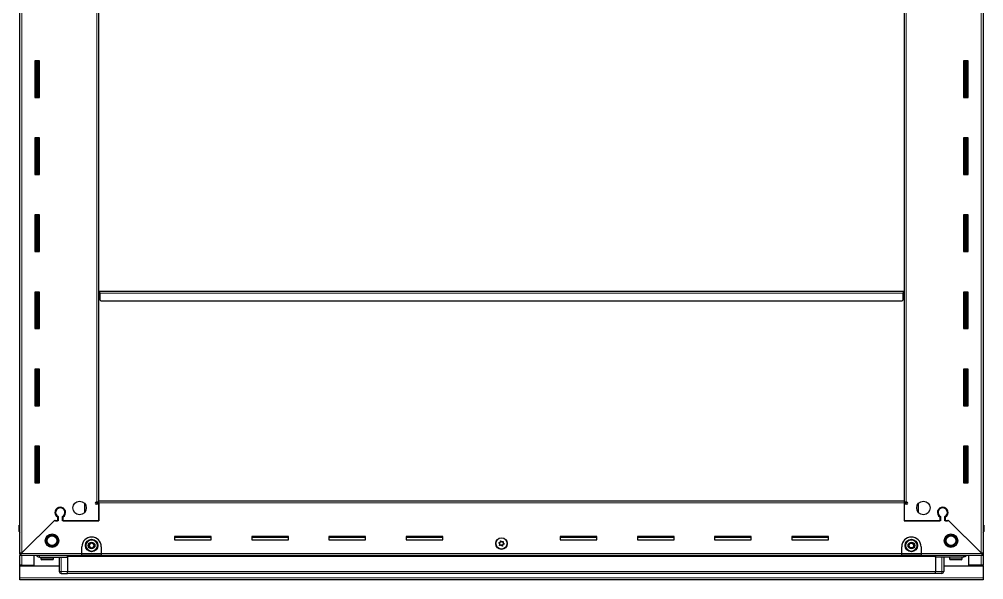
# Model space of a CAD drawing. Header units: millimetres. Extents: x -659 to 3549, y -1610 to 1598.
# Drawn here: x 2473 to 3473, y 174 to 755 of the extents above; entities that cross this region are included whole.
import ezdxf

# ---------------------------------------------------------------- set-up
doc = ezdxf.new("R2010")
doc.units = ezdxf.units.MM

msp = doc.modelspace()

# ---------------------------------------------------------------- linework, layer by layer
at = {"color": 7, "linetype": 'Continuous', "lineweight": 25}
for p, q in [((2473.49, 201.08), (2473.49, 1345.58)), ((3472.49, 1345.58), (3472.49, 201.08)), ((2473.14, 1316.33), (2473.14, 230.33)), ((3472.84, 230.33), (3472.84, 1316.33)), ((2555.49, 255.83), (2555.49, 1290.83)), ((3390.49, 1290.83), (3390.49, 255.83)), ((2493.99, 712.33), (2488.99, 712.33)), ((2488.99, 712.33), (2488.99, 674.33)), ((2491.14, 674.33), (2491.14, 712.33)), ((2492.93, 674.33), (2492.93, 712.33)), ((2492.97, 674.33), (2492.97, 712.33)), ((2493.99, 674.33), (2493.99, 712.33)), ((3451.99, 712.33), (3451.99, 674.33)), ((3456.99, 712.33), (3451.99, 712.33)), ((3453.02, 712.33), (3453.02, 674.33)), ((3453.05, 712.33), (3453.05, 674.33)), ((3454.84, 712.33), (3454.84, 674.33)), ((3456.99, 674.33), (3456.99, 712.33)), ((2488.99, 674.33), (2493.99, 674.33)), ((3451.99, 674.33), (3456.99, 674.33)), ((2493.99, 632.33), (2488.99, 632.33)), ((2488.99, 632.33), (2488.99, 594.33)), ((2491.14, 594.33), (2491.14, 632.33)), ((2492.93, 594.33), (2492.93, 632.33)), ((2492.97, 594.33), (2492.97, 632.33)), ((2493.99, 594.33), (2493.99, 632.33)), ((3451.99, 632.33), (3451.99, 594.33)), ((3456.99, 632.33), (3451.99, 632.33)), ((3453.02, 632.33), (3453.02, 594.33)), ((3453.05, 632.33), (3453.05, 594.33)), ((3454.84, 632.33), (3454.84, 594.33)), ((3456.99, 594.33), (3456.99, 632.33)), ((2488.99, 594.33), (2493.99, 594.33)), ((3451.99, 594.33), (3456.99, 594.33)), ((2493.99, 552.33), (2488.99, 552.33)), ((2488.99, 552.33), (2488.99, 514.33)), ((2491.14, 514.33), (2491.14, 552.33)), ((2492.93, 514.33), (2492.93, 552.33)), ((2492.97, 514.33), (2492.97, 552.33)), ((2493.99, 514.33), (2493.99, 552.33)), ((3451.99, 552.33), (3451.99, 514.33)), ((3456.99, 552.33), (3451.99, 552.33)), ((3453.02, 552.33), (3453.02, 514.33)), ((3453.05, 552.33), (3453.05, 514.33)), ((3454.84, 552.33), (3454.84, 514.33)), ((3456.99, 514.33), (3456.99, 552.33)), ((2488.99, 514.33), (2493.99, 514.33)), ((3451.99, 514.33), (3456.99, 514.33)), ((2493.99, 472.33), (2488.99, 472.33)), ((2488.99, 472.33), (2488.99, 434.33)), ((2491.14, 434.33), (2491.14, 472.33)), ((2492.93, 434.33), (2492.93, 472.33)), ((2492.97, 434.33), (2492.97, 472.33)), ((2493.99, 434.33), (2493.99, 472.33)), ((2555.49, 473.33), (2556.24, 473.33)), ((2556.24, 473.33), (2556.24, 470.48)), ((2556.24, 470.48), (2556.49, 470.48)), ((2556.49, 471.23), (2556.49, 473.33)), ((2556.49, 473.33), (3389.49, 473.33)), ((2556.49, 471.23), (2556.49, 464.33)), ((3389.49, 473.33), (3389.49, 471.23)), ((3389.49, 464.33), (3389.49, 471.23)), ((3389.49, 470.48), (3389.74, 470.48)), ((3389.74, 470.48), (3389.74, 473.33)), ((3389.74, 473.33), (3390.49, 473.33)), ((3451.99, 472.33), (3451.99, 434.33)), ((3456.99, 472.33), (3451.99, 472.33)), ((3453.02, 472.33), (3453.02, 434.33)), ((3453.05, 472.33), (3453.05, 434.33)), ((3454.84, 472.33), (3454.84, 434.33)), ((3456.99, 434.33), (3456.99, 472.33)), ((2556.49, 464.33), (2557.49, 463.33)), ((2557.49, 463.33), (3388.49, 463.33)), ((3388.49, 463.33), (3389.49, 464.33)), ((2488.99, 434.33), (2493.99, 434.33)), ((3451.99, 434.33), (3456.99, 434.33)), ((2493.99, 392.33), (2488.99, 392.33)), ((2488.99, 392.33), (2488.99, 354.33)), ((2491.14, 354.33), (2491.14, 392.33)), ((2492.93, 354.33), (2492.93, 392.33)), ((2492.97, 354.33), (2492.97, 392.33)), ((2493.99, 354.33), (2493.99, 392.33)), ((3451.99, 392.33), (3451.99, 354.33)), ((3456.99, 392.33), (3451.99, 392.33)), ((3453.02, 392.33), (3453.02, 354.33)), ((3453.05, 392.33), (3453.05, 354.33)), ((3454.84, 392.33), (3454.84, 354.33)), ((3456.99, 354.33), (3456.99, 392.33)), ((2488.99, 354.33), (2493.99, 354.33)), ((3451.99, 354.33), (3456.99, 354.33)), ((2493.99, 312.33), (2488.99, 312.33)), ((2488.99, 312.33), (2488.99, 274.33)), ((2491.14, 274.33), (2491.14, 312.33)), ((2492.93, 274.33), (2492.93, 312.33)), ((2492.97, 274.33), (2492.97, 312.33)), ((2493.99, 274.33), (2493.99, 312.33)), ((3451.99, 312.33), (3451.99, 274.33)), ((3456.99, 312.33), (3451.99, 312.33)), ((3453.02, 312.33), (3453.02, 274.33)), ((3453.05, 312.33), (3453.05, 274.33)), ((3454.84, 312.33), (3454.84, 274.33)), ((3456.99, 274.33), (3456.99, 312.33)), ((2488.99, 274.33), (2493.99, 274.33)), ((3451.99, 274.33), (3456.99, 274.33)), ((2540.99, 244), (2540.99, 252.66)), ((2552.64, 254.33), (2553.39, 254.33)), ((2555.49, 252.33), (2552.64, 252.33)), ((2555.49, 254.33), (2553.39, 254.33)), ((2553.49, 254.33), (2553.49, 253.33)), ((2553.49, 253.33), (2555.49, 253.33)), ((2555.49, 253.73), (2555.49, 255.83)), ((2555.49, 255.83), (3390.49, 255.83)), ((2555.49, 253.73), (2555.49, 235.08)), ((2555.49, 235.08), (2555.49, 252.33)), ((3390.49, 255.83), (3390.49, 253.73)), ((3392.59, 254.33), (3390.49, 254.33)), ((3390.49, 253.73), (3390.49, 235.08)), ((3390.49, 253.33), (3392.49, 253.33)), ((3390.49, 252.33), (3390.49, 235.08)), ((3393.34, 252.33), (3390.49, 252.33)), ((3392.49, 253.33), (3392.49, 254.33)), ((3392.59, 254.33), (3393.34, 254.33)), ((3404.99, 252.66), (3404.99, 244)), ((2513.49, 248.7), (2513.49, 247.94)), ((3432.49, 248.7), (3432.49, 247.94)), ((2472.99, 230.33), (2472.99, 230.33)), ((2472.99, 223.83), (2472.99, 230.33)), ((2472.99, 230.33), (2472.99, 230.33)), ((2472.99, 230.33), (2472.99, 223.83)), ((2473.49, 230.33), (2472.99, 230.33)), ((2508.99, 235.08), (2475.09, 201.18)), ((2475.59, 201.68), (2509.69, 235.78)), ((2513.19, 235.08), (2508.99, 235.08)), ((2509.69, 235.78), (2510.39, 235.08)), ((2510.39, 235.08), (2512.49, 235.08)), ((2512.49, 238.97), (2512.49, 235.08)), ((2513.19, 239.37), (2513.19, 235.08)), ((2517.79, 235.08), (2517.79, 239.37)), ((2555.49, 235.08), (2517.79, 235.08)), ((2518.49, 235.08), (2518.49, 238.97)), ((2518.49, 235.08), (2555.49, 235.08)), ((3390.49, 235.08), (3427.49, 235.08)), ((3428.19, 235.08), (3390.49, 235.08)), ((3427.49, 238.97), (3427.49, 235.08)), ((3428.19, 239.37), (3428.19, 235.08)), ((3432.79, 235.08), (3432.79, 239.37)), ((3436.99, 235.08), (3432.79, 235.08)), ((3433.49, 235.08), (3433.49, 238.97)), ((3433.49, 235.08), (3435.59, 235.08)), ((3435.59, 235.08), (3436.29, 235.78)), ((3436.29, 235.78), (3470.39, 201.68)), ((3470.89, 201.18), (3436.99, 235.08)), ((3472.49, 230.33), (3472.99, 230.33)), ((3472.99, 230.33), (3472.99, 230.33)), ((3472.99, 223.83), (3472.99, 230.33)), ((3472.99, 230.33), (3472.99, 223.83)), ((2473.49, 222.51), (2473.49, 222.51)), ((2671.99, 218.83), (2633.99, 218.83)), ((2633.99, 218.83), (2633.99, 215.33)), ((2633.99, 218.08), (2671.99, 218.08)), ((2633.99, 215.33), (2671.99, 215.33)), ((2671.99, 215.33), (2671.99, 218.83)), ((2751.99, 218.83), (2713.99, 218.83)), ((2713.99, 218.83), (2713.99, 215.33)), ((2713.99, 218.08), (2751.99, 218.08)), ((2713.99, 215.33), (2751.99, 215.33)), ((2751.99, 215.33), (2751.99, 218.83)), ((2831.99, 218.83), (2793.99, 218.83)), ((2793.99, 218.83), (2793.99, 215.33)), ((2793.99, 218.08), (2831.99, 218.08)), ((2793.99, 215.33), (2831.99, 215.33)), ((2831.99, 215.33), (2831.99, 218.83)), ((2911.99, 218.83), (2873.99, 218.83)), ((2873.99, 218.83), (2873.99, 215.33)), ((2873.99, 218.08), (2911.99, 218.08)), ((2873.99, 215.33), (2911.99, 215.33)), ((2911.99, 215.33), (2911.99, 218.83)), ((3071.99, 218.83), (3033.99, 218.83)), ((3033.99, 218.83), (3033.99, 215.33)), ((3033.99, 218.08), (3071.99, 218.08)), ((3033.99, 215.33), (3071.99, 215.33)), ((3071.99, 215.33), (3071.99, 218.83)), ((3151.99, 218.83), (3113.99, 218.83)), ((3113.99, 218.83), (3113.99, 215.33)), ((3113.99, 218.08), (3151.99, 218.08)), ((3113.99, 215.33), (3151.99, 215.33)), ((3151.99, 215.33), (3151.99, 218.83)), ((3231.99, 218.83), (3193.99, 218.83)), ((3193.99, 218.83), (3193.99, 215.33)), ((3193.99, 218.08), (3231.99, 218.08)), ((3193.99, 215.33), (3231.99, 215.33)), ((3231.99, 215.33), (3231.99, 218.83)), ((3311.99, 218.83), (3273.99, 218.83)), ((3273.99, 218.83), (3273.99, 215.33)), ((3273.99, 218.08), (3311.99, 218.08)), ((3273.99, 215.33), (3311.99, 215.33)), ((3311.99, 215.33), (3311.99, 218.83)), ((2473.49, 200.58), (2473.49, 201.08)), ((2474.99, 201.08), (2473.49, 201.08)), ((2473.49, 200.58), (2473.49, 199.08)), ((2474.49, 200.58), (2473.49, 200.58)), ((2474.49, 200.58), (2474.49, 199.08)), ((2537.99, 201.18), (2537.99, 208.08)), ((2537.99, 199.08), (2537.99, 201.18)), ((2557.99, 200.58), (2537.99, 200.58)), ((2557.99, 208.08), (2557.99, 201.18)), ((2557.99, 201.18), (2557.99, 199.08)), ((3387.99, 201.18), (3387.99, 208.08)), ((3387.99, 199.08), (3387.99, 201.18)), ((3407.99, 200.58), (3387.99, 200.58)), ((3407.99, 208.08), (3407.99, 201.18)), ((3407.99, 201.18), (3407.99, 199.08)), ((3470.99, 201.08), (3472.49, 201.08)), ((3471.49, 200.58), (3471.49, 199.08)), ((3472.49, 200.58), (3471.49, 200.58)), ((3472.49, 201.08), (3472.49, 200.58)), ((3472.49, 200.58), (3472.49, 199.08)), ((2473.49, 188.83), (2473.49, 199.08)), ((2474.49, 199.08), (2473.49, 199.08)), ((2537.99, 199.08), (2474.49, 199.08)), ((2488.49, 188.83), (2488.49, 199.08)), ((2493.99, 197.33), (2522.99, 197.33)), ((2495.49, 197.33), (2495.49, 195.43)), ((2500.07, 194.63), (2496.29, 194.63)), ((2507.69, 194.63), (2500.07, 194.63)), ((2508.49, 195.43), (2508.49, 197.33)), ((2514.49, 197.33), (2514.49, 182.33)), ((2522.99, 197.36), (2522.92, 199.08)), ((3422.99, 198.48), (2522.99, 198.48)), ((2522.99, 197.33), (2522.99, 197.83)), ((2522.99, 197.33), (2522.99, 182.33)), ((2557.99, 199.08), (2537.99, 199.08)), ((3387.99, 199.08), (2557.99, 199.08)), ((3407.99, 199.08), (3387.99, 199.08)), ((3471.49, 199.08), (3407.99, 199.08)), ((3423.07, 199.08), (3422.99, 197.36)), ((3422.99, 197.33), (3422.99, 197.83)), ((3451.99, 197.33), (3422.99, 197.33)), ((3422.99, 197.33), (3422.99, 182.33)), ((3431.49, 197.33), (3431.49, 182.33)), ((3437.49, 197.33), (3437.49, 195.43)), ((3445.29, 194.63), (3438.29, 194.63)), ((3449.69, 194.63), (3445.29, 194.63)), ((3450.49, 195.43), (3450.49, 197.33)), ((3457.49, 188.83), (3457.49, 199.08)), ((3472.49, 199.08), (3471.49, 199.08)), ((3472.49, 199.08), (3472.49, 188.83)), ((2475.59, 188.83), (2473.49, 188.83)), ((2473.49, 188.33), (2473.49, 188.83)), ((2473.49, 188.33), (2514.49, 188.33)), ((2473.49, 175.93), (2473.49, 188.33)), ((2474.99, 188.33), (2474.99, 188.83)), ((2475.59, 188.83), (2488.49, 188.83)), ((2514.49, 182.33), (2514.49, 182.33)), ((2516.49, 180.33), (2522.99, 180.33)), ((2516.49, 180.33), (2522.99, 180.33)), ((2522.99, 180.33), (2522.99, 182.33)), ((2522.99, 180.48), (3422.99, 180.48)), ((2522.99, 180.33), (2522.99, 180.33)), ((3422.99, 180.33), (3422.99, 182.33)), ((3422.99, 180.33), (3422.99, 180.33)), ((3429.49, 180.33), (3422.99, 180.33)), ((3422.99, 180.33), (3422.99, 180.33)), ((3429.49, 180.33), (3422.99, 180.33)), ((3430.81, 180.83), (3430.82, 180.83)), ((3431.49, 188.33), (3472.49, 188.33)), ((3470.39, 188.83), (3457.49, 188.83)), ((3472.49, 188.83), (3470.39, 188.83)), ((3470.99, 188.33), (3470.99, 188.83)), ((3472.49, 188.33), (3472.49, 188.83)), ((3472.49, 188.33), (3472.49, 175.93)), ((2473.49, 173.83), (2473.49, 175.93)), ((3472.49, 173.83), (2473.49, 173.83)), ((3472.49, 175.93), (3472.49, 173.83))]:
    msp.add_line(p, q, dxfattribs=at)
at = {"color": 8, "linetype": 'Continuous', "lineweight": 18}
for p, q in [((2475.59, 1344.98), (2475.59, 201.68)), ((3470.39, 201.68), (3470.39, 1344.98)), ((2553.39, 254.33), (2553.39, 1292.33)), ((3392.59, 1292.33), (3392.59, 254.33)), ((2490.49, 712.33), (2490.49, 674.33)), ((2491.73, 712.33), (2491.73, 674.33)), ((3454.26, 674.33), (3454.26, 712.33)), ((3455.49, 674.33), (3455.49, 712.33)), ((2490.49, 632.33), (2490.49, 594.33)), ((2491.73, 632.33), (2491.73, 594.33)), ((3454.26, 594.33), (3454.26, 632.33)), ((3455.49, 594.33), (3455.49, 632.33)), ((2490.49, 552.33), (2490.49, 514.33)), ((2491.73, 552.33), (2491.73, 514.33)), ((3454.26, 514.33), (3454.26, 552.33)), ((3455.49, 514.33), (3455.49, 552.33)), ((2490.49, 472.33), (2490.49, 434.33)), ((2491.73, 472.33), (2491.73, 434.33)), ((2556.49, 471.23), (3389.49, 471.23)), ((3454.26, 434.33), (3454.26, 472.33)), ((3455.49, 434.33), (3455.49, 472.33)), ((2490.49, 392.33), (2490.49, 354.33)), ((2491.73, 392.33), (2491.73, 354.33)), ((3454.26, 354.33), (3454.26, 392.33)), ((3455.49, 354.33), (3455.49, 392.33)), ((2490.49, 312.33), (2490.49, 274.33)), ((2491.73, 312.33), (2491.73, 274.33)), ((3454.26, 274.33), (3454.26, 312.33)), ((3455.49, 274.33), (3455.49, 312.33)), ((3390.49, 253.73), (2555.49, 253.73)), ((2473.49, 223.83), (2472.99, 223.83)), ((3472.49, 223.83), (3472.99, 223.83)), ((2475.09, 201.18), (2537.99, 201.18)), ((2557.99, 201.18), (2537.99, 201.18)), ((2557.99, 201.18), (3387.99, 201.18)), ((3407.99, 201.18), (3387.99, 201.18)), ((3407.99, 201.18), (3470.89, 201.18)), ((2475.59, 188.83), (2475.59, 199.08)), ((2499.8, 195.43), (2495.49, 195.43)), ((2508.49, 195.43), (2499.8, 195.43)), ((2516.49, 182.33), (2516.49, 197.33)), ((2522.99, 199.07), (3422.99, 199.07)), ((2522.99, 197.83), (3422.99, 197.83)), ((3429.49, 182.33), (3429.49, 197.33)), ((3445.47, 195.43), (3437.49, 195.43)), ((3450.49, 195.43), (3445.47, 195.43)), ((3470.39, 199.08), (3470.39, 188.83)), ((2475.59, 188.33), (2475.59, 188.83)), ((2514.49, 182.33), (2516.49, 182.33)), ((2516.49, 180.33), (2516.49, 182.33)), ((2522.99, 182.33), (2516.49, 182.33)), ((2522.99, 182.48), (3422.99, 182.48)), ((3422.99, 182.33), (3429.49, 182.33)), ((3431.49, 182.33), (3429.49, 182.33)), ((3429.49, 180.33), (3429.49, 182.33)), ((3470.39, 188.83), (3470.39, 188.33)), ((3472.49, 175.93), (2473.49, 175.93))]:
    msp.add_line(p, q, dxfattribs=at)
at = {"color": 7, "linetype": 'Continuous', "lineweight": 25}
for centre, radius in [((2535.49, 248.33), 7), ((3410.49, 248.33), 7), ((2506.99, 214.33), 7), ((2506.99, 214.33), 6.03), ((3438.99, 214.33), 7), ((3438.99, 214.33), 6.03), ((2506.99, 214.33), 5.1), ((2547.99, 209.33), 6.5), ((2547.99, 209.33), 3.46), ((2972.99, 211.33), 6), ((2972.99, 211.48), 5.78), ((2972.99, 211.48), 1.85), ((3397.99, 209.33), 6.5), ((3397.99, 209.33), 3.46), ((3438.99, 214.33), 5.1)]:
    msp.add_circle(centre, radius, dxfattribs=at)
at = {"color": 8, "linetype": 'Continuous', "lineweight": 18}
for centre in [(2547.99, 209.33), (3397.99, 209.33)]:
    msp.add_circle(centre, 5.7, dxfattribs=at)
at = {"color": 7, "linetype": 'Continuous', "lineweight": 25}
for centre, radius, start, end in [((2552.64, 253.33), 1, 90, 270), ((3393.34, 253.33), 1, 270, 90), ((2515.49, 243.58), 5.5, 303.05573, 236.94427), ((2515.49, 243.58), 4.8, 298.63099, 241.36901), ((3430.49, 243.58), 5.5, 303.05573, 236.94427), ((3430.49, 243.58), 4.8, 298.63099, 241.36901), ((2474.99, 223.83), 2, 180, 221.39416), ((3470.99, 223.83), 2, 318.59038, 0), ((2547.99, 208.08), 10, 90, 180), ((2547.99, 209.33), 2.5, 127.47401, 187.47401), ((2547.99, 209.33), 2.5, 67.47401, 127.47401), ((2547.99, 208.08), 10, 0, 90), ((2547.99, 209.33), 2.5, 7.47401, 67.47401), ((3397.99, 208.08), 10, 90, 180), ((3397.99, 209.33), 2.5, 147.04236, 207.04236), ((3397.99, 209.33), 2.5, 87.04236, 147.04236), ((3397.99, 208.08), 10, 0, 90), ((3397.99, 209.33), 2.5, 27.04236, 87.04236), ((3397.99, 209.33), 2.5, 327.04236, 27.04236), ((2547.99, 209.33), 2.5, 187.47401, 247.47401), ((2547.99, 209.33), 2.5, 247.47401, 307.47401), ((2547.99, 209.33), 2.5, 307.47401, 7.47401), ((3397.99, 209.33), 2.5, 207.04236, 267.04236), ((3397.99, 209.33), 2.5, 267.04236, 327.04236), ((2496.29, 195.43), 0.8, 180, 270), ((2507.69, 195.43), 0.8, 270, 0), ((2514.29, 197.13), 0.2, 0, 90), ((3431.69, 197.13), 0.2, 90, 180), ((3438.29, 195.43), 0.8, 180, 270), ((3449.69, 195.43), 0.8, 270, 0), ((2516.49, 182.33), 2, 180, 270), ((3429.49, 182.33), 2, 270, 0), ((3429.49, 182.33), 2, 311.40962, 0)]:
    msp.add_arc(centre, radius, start, end, dxfattribs=at)
for points, knots in [([(2545.33, 210.44), (2545.43, 210.51), (2545.9, 210.88), (2546.69, 211.48), (2547.34, 211.98), (2547.62, 212.19)], [0, 0, 0, 0, 0.1331247, 0.6370994, 1, 1, 1, 1]), ([(2545.7, 207.57), (2545.63, 208.08), (2545.51, 209.04), (2545.38, 209.99), (2545.33, 210.44)], [0, 0, 0, 0, 0.5346859, 1, 1, 1, 1]), ([(2547.62, 212.19), (2548.09, 211.99), (2548.98, 211.62), (2549.87, 211.26), (2550.28, 211.09)], [0, 0, 0, 0, 0.5346859, 1, 1, 1, 1]), ([(2550.28, 211.09), (2550.35, 210.57), (2550.48, 209.62), (2550.6, 208.67), (2550.66, 208.22)], [0, 0, 0, 0, 0.5346859, 1, 1, 1, 1]), ([(2971.11, 209.41), (2971.12, 209.4), (2971.14, 209.39), (2971.2, 209.38), (2971.34, 209.41), (2971.71, 209.54), (2972.21, 209.73), (2972.84, 209.62), (2973.24, 209.3), (2973.52, 209.02), (2973.7, 208.86), (2973.78, 208.81), (2973.82, 208.81), (2973.85, 208.81), (2973.88, 208.83), (2973.92, 208.89), (2973.99, 209.15), (2974.05, 209.62), (2974.31, 210.28), (2974.94, 210.6), (2975.41, 210.7), (2975.66, 210.8), (2975.71, 210.85), (2975.73, 210.87), (2975.73, 210.9), (2975.72, 210.94), (2975.7, 210.98), (2975.65, 211.04), (2975.49, 211.2), (2975.19, 211.44), (2974.83, 211.81), (2974.66, 212.42), (2974.8, 212.94), (2974.9, 213.32), (2974.91, 213.47), (2974.9, 213.53), (2974.88, 213.55), (2974.84, 213.57), (2974.79, 213.58), (2974.64, 213.55), (2974.28, 213.42), (2973.77, 213.23), (2973.15, 213.34), (2972.74, 213.66), (2972.47, 213.94), (2972.29, 214.1), (2972.21, 214.14), (2972.16, 214.15), (2972.13, 214.15), (2972.11, 214.13), (2972.06, 214.07), (2971.99, 213.81), (2971.93, 213.34), (2971.68, 212.67), (2971.04, 212.36), (2970.58, 212.26), (2970.33, 212.16), (2970.27, 212.11), (2970.26, 212.09), (2970.25, 212.06), (2970.26, 212.02), (2970.28, 211.98), (2970.33, 211.92), (2970.5, 211.76), (2970.8, 211.52), (2971.15, 211.15), (2971.32, 210.54), (2971.18, 210.02), (2971.08, 209.64), (2971.07, 209.49), (2971.09, 209.43), (2971.1, 209.42), (2971.11, 209.41)], [0, 0, 0, 0, 0.0020087, 0.00442, 0.0093647, 0.0255282, 0.0677053, 0.0957862, 0.1246456, 0.1503415, 0.1605194, 0.1633943, 0.1656965, 0.1672448, 0.1688741, 0.1707699, 0.1786058, 0.2119941, 0.2499945, 0.2879948, 0.3213831, 0.329219, 0.3311148, 0.3327441, 0.3342924, 0.3362166, 0.3385353, 0.3413178, 0.349662, 0.3753578, 0.4042173, 0.4322982, 0.4744753, 0.4906388, 0.4966691, 0.49844, 0.5, 0.5020087, 0.50442, 0.5093647, 0.5255282, 0.5677053, 0.5957862, 0.6246456, 0.6503415, 0.6605194, 0.6633943, 0.6656965, 0.6672448, 0.6688741, 0.6707699, 0.6786058, 0.7119941, 0.7499945, 0.7879948, 0.8213831, 0.829219, 0.8311148, 0.8327441, 0.8342924, 0.8362166, 0.8385353, 0.8413178, 0.849662, 0.8753578, 0.9042173, 0.9322982, 0.9744753, 0.9906388, 0.9966691, 0.99844, 1, 1, 1, 1]), ([(3395.11, 209.48), (3395.39, 209.91), (3395.91, 210.72), (3396.44, 211.53), (3396.68, 211.9)], [0, 0, 0, 0, 0.5346859, 1, 1, 1, 1]), ([(3396.68, 211.9), (3396.8, 211.89), (3397.4, 211.86), (3398.4, 211.81), (3399.22, 211.77), (3399.56, 211.75)], [0, 0, 0, 0, 0.1331247, 0.6370994, 1, 1, 1, 1]), ([(3399.56, 211.75), (3399.8, 211.29), (3400.24, 210.43), (3400.67, 209.58), (3400.88, 209.18)], [0, 0, 0, 0, 0.53468586, 1, 1, 1, 1]), ([(2475.59, 201.68), (2475.34, 201.63), (2474.85, 201.54), (2474.2, 201.41), (2473.74, 201.28), (2473.52, 201.17), (2473.5, 201.1), (2473.49, 201.08)], [0, 0, 0, 0, 0.2302553, 0.4485219, 0.6667858, 0.8850496, 1, 1, 1, 1]), ([(2474.49, 199.08), (2474.54, 199.11), (2474.63, 199.16), (2474.76, 199.55), (2474.89, 200.11), (2475, 200.69), (2475.07, 201.05), (2475.09, 201.18)], [0, 0, 0, 0, 0.2302553, 0.4485219, 0.6667858, 0.8850496, 1, 1, 1, 1]), ([(2548.37, 206.47), (2547.89, 206.66), (2547, 207.03), (2546.11, 207.4), (2545.7, 207.57)], [0, 0, 0, 0, 0.5346859, 1, 1, 1, 1]), ([(2550.66, 208.22), (2550.39, 208.01), (2549.73, 207.51), (2548.94, 206.91), (2548.47, 206.54), (2548.37, 206.47)], [0, 0, 0, 0, 0.3629006, 0.8668753, 1, 1, 1, 1]), ([(3396.42, 206.91), (3396.19, 207.37), (3395.75, 208.23), (3395.31, 209.08), (3395.11, 209.48)], [0, 0, 0, 0, 0.5346859, 1, 1, 1, 1]), ([(3399.3, 206.76), (3398.96, 206.78), (3398.14, 206.82), (3397.14, 206.87), (3396.55, 206.9), (3396.42, 206.91)], [0, 0, 0, 0, 0.3629006, 0.8668753, 1, 1, 1, 1]), ([(3400.88, 209.18), (3400.59, 208.75), (3400.07, 207.94), (3399.55, 207.13), (3399.3, 206.76)], [0, 0, 0, 0, 0.5346859, 1, 1, 1, 1]), ([(3472.49, 201.08), (3472.47, 201.13), (3472.41, 201.22), (3472.02, 201.35), (3471.46, 201.48), (3470.88, 201.59), (3470.52, 201.66), (3470.39, 201.68)], [0, 0, 0, 0, 0.2302553, 0.4485219, 0.6667858, 0.8850496, 1, 1, 1, 1]), ([(3470.89, 201.18), (3470.94, 200.93), (3471.03, 200.43), (3471.16, 199.79), (3471.29, 199.33), (3471.4, 199.11), (3471.47, 199.09), (3471.49, 199.08)], [0, 0, 0, 0, 0.2302553, 0.4485219, 0.6667858, 0.8850496, 1, 1, 1, 1]), ([(2490.78, 199.08), (2490.9, 198.88), (2491.28, 198.23), (2492.44, 197.52), (2493.47, 197.39), (2493.99, 197.33)], [0, 0, 0, 0, 0.1822499, 0.5911249, 1, 1, 1, 1]), ([(2522.99, 197.33), (2522.99, 197.37), (2522.99, 197.44), (2522.99, 198.06), (2522.99, 198.64), (2522.99, 199.04), (2522.99, 199.08)], [0, 0, 0, 0, 0.3229095, 0.6458191, 0.9687286, 1, 1, 1, 1]), ([(3422.99, 197.33), (3422.99, 197.37), (3422.99, 197.44), (3422.99, 198.06), (3422.99, 198.62), (3422.99, 198.99), (3422.99, 199)], [0, 0, 0, 0, 0.3302672, 0.6605344, 0.9908016, 1, 1, 1, 1]), ([(3455.21, 199.08), (3455.09, 198.88), (3454.7, 198.23), (3453.55, 197.52), (3452.51, 197.39), (3451.99, 197.33)], [0, 0, 0, 0, 0.1822499, 0.5911249, 1, 1, 1, 1])]:
    msp.add_open_spline(points, degree=3, knots=knots, dxfattribs=at)
for points in [[(2474.49, 200.58), (2474.54, 200.59), (2474.64, 200.61), (2474.79, 200.75), (2474.94, 200.94), (2475.04, 201.1), (2475.09, 201.18)], [(2475.59, 201.68), (2475.51, 201.63), (2475.36, 201.53), (2475.16, 201.38), (2475.02, 201.23), (2475, 201.13), (2474.99, 201.08)], [(3470.99, 201.08), (3470.98, 201.13), (3470.97, 201.23), (3470.83, 201.38), (3470.63, 201.53), (3470.47, 201.63), (3470.39, 201.68)], [(3470.89, 201.18), (3470.94, 201.1), (3471.04, 200.94), (3471.19, 200.75), (3471.34, 200.61), (3471.44, 200.59), (3471.49, 200.58)]]:
    msp.add_open_spline(points, degree=3, dxfattribs=at)
at = {"color": 8, "linetype": 'Continuous', "lineweight": 18}
for points in [[(2493.99, 197.33), (2493.99, 197.38), (2493.99, 197.45), (2493.99, 197.88), (2493.99, 198.34), (2493.99, 198.75), (2493.99, 199.02), (2493.99, 199.08)], [(3451.99, 197.33), (3451.99, 197.38), (3451.99, 197.45), (3451.99, 197.88), (3451.99, 198.34), (3451.99, 198.75), (3451.99, 199.02), (3451.99, 199.08)]]:
    msp.add_open_spline(points, degree=3, knots=[0, 0, 0, 0, 0.3597529, 0.5534142, 0.7511852, 0.9489563, 1, 1, 1, 1], dxfattribs=at)

doc.saveas('drawing.dxf')
